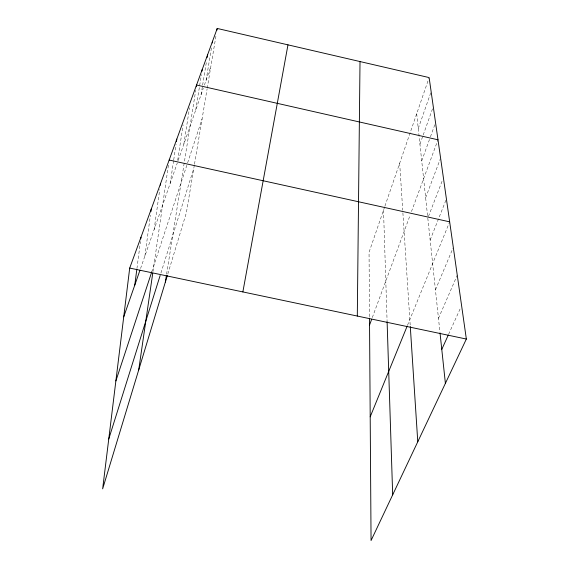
<?xml version="1.0" encoding="UTF-8"?>
<svg xmlns="http://www.w3.org/2000/svg" width="569" height="569" viewBox="0 0 569 569"><rect width="100%" height="100%" fill="white"/><g stroke="black" fill="none" stroke-linecap="round" stroke-linejoin="round"><path stroke-width="0.43" stroke-dasharray="2.85 2.13" d="M136.937 268.518L140.429 241.526M144.882 256.078L150.415 215.196M154.128 229.527L159.74 189.577M152.99 271.52L168.659 163.509M170.238 183.246L173.588 160.735M173.716 159.868L176.041 144.284M177.692 160.366L183.104 124.895M183.865 144.099L189.513 107.79M166.603 274.18L195.736 90.215M195.708 110.08L201.412 74.631M201.07 94.689L202.479 86.033M202.621 85.165L206.575 60.94M206.099 80.243L211.547 47.312M194.363 164.996L186.362 212.778L167.585 274.72M194.506 164.128L207.08 89.049M207.223 88.188L216.056 35.399M160.927 272.999L193.78 168.46M151.71 272.018L186.824 165.295M187.628 162.841L202.073 118.942M384.651 206.924L369.046 252.287L369.501 317.31M384.929 206.099L428.841 78.422M140.557 268.504L177.3 162.962M178.154 160.501L203.304 88.266M204.42 85.058L210.829 66.658M418.272 128.494L430.847 92.519M419.943 144.185L422.909 135.856M423.201 135.024L432.981 107.527M421.721 160.892L430.143 137.641M430.441 136.809L435.249 123.523M372.304 317.58L410.249 214.876M411.479 211.547L437.988 139.796M425.64 197.735L440.285 158.943M428.45 216.476L442.44 180.259M430.143 240.018L446.089 199.79M407.532 325.226L449.332 222.65M435.441 289.841L452.96 248.191M438.471 318.341L457.263 275.204M448.621 334.28L460.876 307.224M416.7 113.722L427.539 215.573M427.81 218.126L439.944 332.147M399.673 163.246L402.724 210.238M402.895 212.87L410.228 325.674M383.52 210.21L387.076 320.71"/><path stroke-width="0.85" d="M357.304 316.051L360.013 61.559M369.509 318.171L371.059 540.55L466.352 339.046L429.133 77.583L217.223 28.45L129.704 268.07L102.648 488.863L167.336 275.538M134.789 285.069L136.823 269.393M140.763 238.909L140.991 237.173M150.892 211.718L151.24 209.108M160.351 185.238L160.593 183.495M138.715 369.907L152.741 273.255M176.426 141.681L176.817 139.085M165.351 282.082L166.326 275.937M196.284 86.751L196.561 85.023L437.988 139.796M201.974 71.175L202.251 69.446M207.144 57.483L207.564 54.887M212.258 42.981L212.55 41.245M216.931 30.185L217.223 28.45M242.863 291.925L287.971 44.851M108.764 438.976L160.152 275.474M115.877 380.938L151.71 272.018M123.729 316.841L139.981 270.161M369.551 325.027L371.692 319.237M370.191 416.842L407.205 326.03M441.779 349.394L448.265 335.07M129.704 268.07L466.352 339.046M169.164 160.045L449.666 221.832M440.036 333.007L445.392 383.364M410.285 326.542L417.774 441.772M387.105 321.577L392.681 494.817"/></g></svg>
